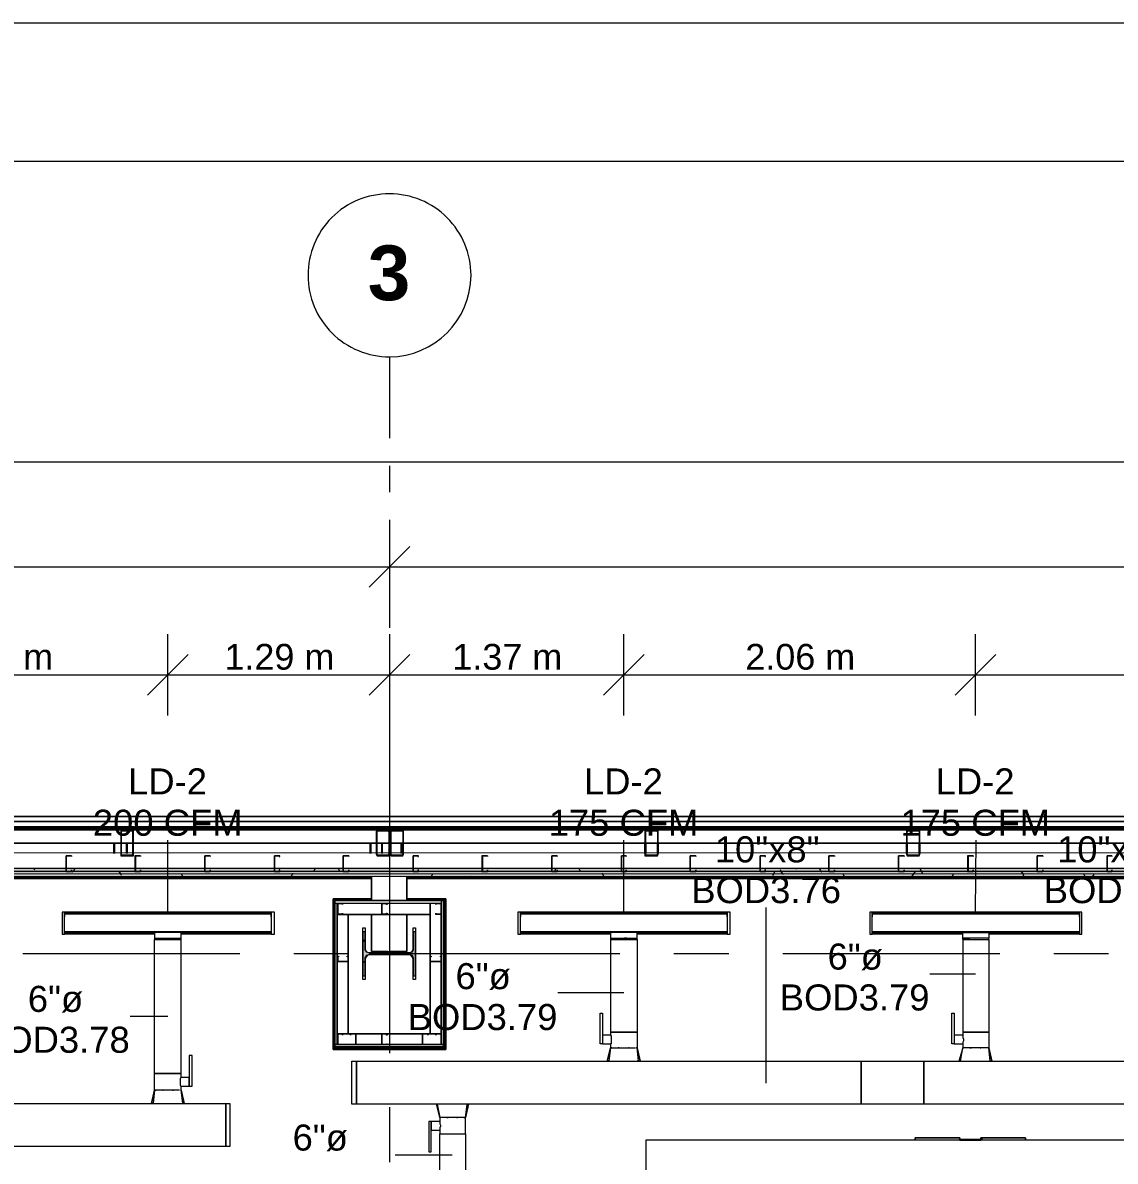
# Model space of a CAD drawing. Header units: metres. Extents: x 29 to 268, y -7 to 151.
# Drawn here: x 53.76 to 60.16, y 46.6 to 53.26 of the extents above; entities that cross this region are included whole.
import ezdxf

# ---------------------------------------------------------------- set-up
doc = ezdxf.new("R2010")
doc.units = ezdxf.units.M
doc.layers.add('HVAC - Ductos', color=5, linetype='Continuous', lineweight=50)
doc.layers.add('PDF2_Geometry', color=7, linetype='Continuous', true_color=0xaaaaaa)
doc.layers.add('PDF2_Solid Fills', color=7, linetype='Continuous', true_color=0xffffff)
doc.layers.add('PDF2_Text', color=7, linetype='Continuous')
doc.layers.add('pie de plano', color=7, linetype='Continuous')
doc.styles.add('PDF Helvetica', font='')
doc.styles.add('PDF Helvetica Bold', font='')
doc.styles.get('PDF Helvetica').set_extended_font_data('Helvetica')
doc.styles.get('PDF Helvetica Bold').set_extended_font_data('Helvetica', bold=True)

msp = doc.modelspace()

# ---------------------------------------------------------------- hatches: boundary and pattern name
at = {"layer": 'PDF2_Solid Fills', "lineweight": 0, "transparency": 33554559}
h = msp.add_hatch(color=256, dxfattribs=at)
h.paths.add_polyline_path([(54.4058, 48.5334), (54.4104, 48.5289), (54.4104, 48.5334)])
h.paths.add_polyline_path([(54.3416, 48.5243), (54.3371, 48.5243), (54.3371, 48.3822), (54.4104, 48.3822), (54.4104, 48.5243), (54.4058, 48.5243), (54.4058, 48.3868), (54.3416, 48.3868)])
h.paths.add_polyline_path([(54.3416, 48.5289), (54.3416, 48.5334), (54.3371, 48.5334)])
h.paths.add_polyline_path([(54.4012, 48.5289), (54.4012, 48.5334), (54.3462, 48.5334)])
h = msp.add_hatch(color=256, dxfattribs=at)
h.paths.add_polyline_path([(55.9046, 48.5243), (55.9, 48.3914), (55.8358, 48.3868), (55.9046, 48.3822), (55.9046, 48.3868), (55.9091, 48.5243)])
h.paths.add_polyline_path([(55.9091, 48.5289), (55.9091, 48.5334), (55.8404, 48.5334)])
h.paths.add_polyline_path([(55.8358, 48.5243), (55.8312, 48.5243), (55.8312, 48.3914)])
h = msp.add_hatch(color=256, dxfattribs=at)
h.paths.add_polyline_path([(55.9229, 48.5334), (55.9916, 48.5289), (55.9916, 48.5334)])
h.paths.add_polyline_path([(55.9871, 48.3868), (55.9916, 48.5236), (55.9916, 48.5243), (55.9871, 48.5243), (55.9825, 48.3914), (55.9183, 48.3868), (55.9871, 48.3822)])
h.paths.add_polyline_path([(55.9183, 48.5243), (55.9137, 48.5243), (55.9137, 48.3914)])
h = msp.add_hatch(color=256, dxfattribs=at)
h.paths.add_polyline_path([(57.4079, 48.5243), (57.4033, 48.5243), (57.4033, 48.3822), (57.4767, 48.3868), (57.4812, 48.5237), (57.4812, 48.5243), (57.4767, 48.5243), (57.4721, 48.3914), (57.4079, 48.3868)])
h.paths.add_polyline_path([(57.4079, 48.5289), (57.4079, 48.5334), (57.4033, 48.5334)])
h.paths.add_polyline_path([(57.4125, 48.5334), (57.4812, 48.5289), (57.4812, 48.5334)])
h = msp.add_hatch(color=256, dxfattribs=at)
h.paths.add_polyline_path([(59.0121, 48.5243), (59.0075, 48.5243), (59.0075, 48.3868), (59.0121, 48.5237)])
h.paths.add_polyline_path([(59.0075, 48.3868), (58.9433, 48.3914), (58.9387, 48.3914), (58.9387, 48.3822)])
h.paths.add_polyline_path([(58.9387, 48.5243), (58.9342, 48.5243), (58.9342, 48.3914)])
h.paths.add_polyline_path([(59.0029, 48.5289), (59.0029, 48.5334), (58.9387, 48.5334)])
h.paths.add_polyline_path([(59.0075, 48.5334), (59.0121, 48.5289), (59.0121, 48.5334)])
h = msp.add_hatch(color=256, dxfattribs=at)
h.paths.add_polyline_path([(46.7012, 48.2952), (46.7057, 48.3089), (46.7012, 48.3089)])
h.paths.add_polyline_path([(93.204, 48.3043), (71.4743, 48.3089), (49.552, 48.3089), (49.552, 48.2906), (93.204, 48.2906)])
h.paths.add_polyline_path([(49.5474, 48.2906), (49.5474, 48.3089), (48.7408, 48.3089), (48.7408, 48.2906)])
h.paths.add_polyline_path([(48.7362, 48.2906), (48.7362, 48.3089), (46.7103, 48.3089), (46.7103, 48.2952), (47.4482, 48.2952)])
for points in [[(46.7012, 48.2768), (92.9887, 48.2768), (93.2036, 48.2722), (93.204, 48.2722), (93.204, 48.2906), (46.7012, 48.2906)], [(46.7012, 48.263), (92.9887, 48.263), (93.2024, 48.2585), (93.204, 48.2585), (93.204, 48.2768), (46.7012, 48.2768)], [(55.7671, 47.8322), (55.7671, 47.9376), (55.7533, 47.9376), (55.7533, 47.681), (55.7671, 47.681), (55.7671, 47.791), (55.7717, 47.7956), (55.7762, 47.8047), (56.0421, 47.8047), (56.0467, 47.8002), (56.0467, 47.681), (56.0604, 47.681), (56.0604, 47.9376), (56.0467, 47.9376), (56.0421, 47.823), (56.0283, 47.8184), (55.7854, 47.8139), (55.7854, 47.8184), (55.7762, 47.8184), (55.7762, 47.8276), (55.7717, 47.8322)]]:
    msp.add_hatch(color=256, dxfattribs=at).paths.add_polyline_path(points)

# ---------------------------------------------------------------- linework, layer by layer
at = {"layer": 'HVAC - Ductos', "color": 252, "lineweight": 0, "true_color": 0x939598}
for points in [[(41.8703, 50.6876), (92.9476, 50.6876)], [(55.9091, 50.3118), (55.9091, 50.0735), (55.9091, 49.8352)], [(56.0283, 50.1926), (55.9091, 50.0735), (55.79, 49.9543)], [(41.8703, 50.0735), (46.7057, 50.0735), (55.9091, 50.0735), (65.108, 50.0735), (74.3068, 50.0735), (83.5057, 50.0735), (92.9476, 50.0735)], [(54.6121, 49.2026), (54.6121, 49.441), (54.6121, 49.6793)], [(55.9091, 49.6793), (55.9091, 49.441), (55.9091, 49.2026)], [(57.2796, 49.2026), (57.2796, 49.441), (57.2796, 49.6793)], [(59.3375, 49.2026), (59.3375, 49.441), (59.3375, 49.6793)], [(54.7312, 49.5602), (54.6121, 49.441), (54.4929, 49.3218)], [(56.0283, 49.5602), (55.9091, 49.441), (55.79, 49.3218)], [(57.3987, 49.5602), (57.2796, 49.441), (57.1604, 49.3218)], [(59.4567, 49.5602), (59.3375, 49.441), (59.2183, 49.3218)], [(52.6183, 49.441), (54.6121, 49.441), (55.9091, 49.441), (57.2796, 49.441), (59.3375, 49.441), (61.6429, 49.441), (63.8338, 49.441), (65.108, 49.441), (66.4188, 49.441), (68.5272, 49.441), (70.8006, 49.441), (73.0143, 49.441), (74.3068, 49.441), (75.6085, 49.441), (77.781, 49.441), (79.9398, 49.441), (82.4286, 49.441), (83.5057, 49.441), (84.459, 49.441), (86.8699, 49.441)]]:
    msp.add_lwpolyline(points, dxfattribs=at)
at = {"layer": 'HVAC - Ductos', "lineweight": 0}
for points in [[(54.6121, 48.0522), (54.6121, 48.4739)], [(57.2796, 48.0522), (57.2796, 48.4739)], [(59.3375, 48.0522), (59.3421, 48.4739)], [(55.2171, 48.0293), (55.2171, 48.0522), (55.2171, 48.0476), (54.0071, 48.0476), (54.0071, 48.0522), (54.0071, 48.0293)], [(55.2171, 48.0522), (54.0071, 48.0522)], [(57.8846, 48.0293), (57.8846, 48.0522), (57.8846, 48.0476), (56.6745, 48.0476), (56.6745, 48.0522), (56.6745, 48.0293)], [(57.8846, 48.0522), (56.6745, 48.0522)], [(58.1137, 47.053), (58.1137, 48.0797)], [(59.9471, 48.0293), (59.9471, 48.0522), (59.9471, 48.0476), (58.7325, 48.0476), (58.7325, 48.0522), (58.7325, 48.0293)], [(59.9471, 48.0522), (58.7325, 48.0522)], [(54.0071, 47.9789), (54.0071, 47.988), (54.0071, 47.9972)], [(54.5341, 47.9239), (54.0071, 47.9239), (54.0071, 47.9284), (54.0071, 47.9468), (54.0071, 47.956)], [(55.2171, 47.956), (55.2171, 47.9468), (55.2171, 47.9284), (55.2171, 47.9239), (54.69, 47.9239)], [(55.2171, 47.9972), (55.2171, 47.988), (55.2171, 47.9789)], [(56.6745, 47.9789), (56.6745, 47.988), (56.6745, 47.9972)], [(57.2017, 47.9239), (56.6745, 47.9239), (56.6745, 47.9284), (56.6745, 47.9468), (56.6745, 47.956)], [(57.8846, 47.956), (57.8846, 47.9468), (57.8846, 47.9284), (57.8846, 47.9239), (57.3575, 47.9239)], [(57.8846, 47.9972), (57.8846, 47.988), (57.8846, 47.9789)], [(58.7325, 47.9789), (58.7325, 47.988), (58.7325, 47.9972)], [(59.2642, 47.9239), (58.7325, 47.9239), (58.7325, 47.9284), (58.7325, 47.9468), (58.7325, 47.956)], [(59.9471, 47.956), (59.9471, 47.9468), (59.9471, 47.9284), (59.9471, 47.9239), (59.4154, 47.9239)], [(59.9471, 47.9972), (59.9471, 47.988), (59.9471, 47.9789)], [(54.0071, 47.9422), (54.0071, 47.9468), (54.0071, 47.9514)], [(54.0071, 47.9284), (54.5341, 47.9284)], [(54.5341, 47.901), (54.5387, 47.901), (54.5571, 47.901), (54.5845, 47.901), (54.6121, 47.901), (54.6441, 47.901), (54.6671, 47.901), (54.6854, 47.901), (54.69, 47.901)], [(54.6808, 47.0118), (54.6671, 47.0118), (54.6487, 47.0118), (54.6304, 47.0118), (54.6121, 47.0118), (54.5937, 47.0118), (54.5754, 47.0118), (54.5571, 47.0118), (54.5479, 47.0118), (54.5433, 47.0118), (54.5387, 47.0118), (54.5341, 47.0118), (54.5341, 47.108), (54.5387, 47.108), (54.5479, 47.108), (54.5571, 47.108), (54.5754, 47.108), (54.5937, 47.108), (54.6121, 47.108), (54.6304, 47.108), (54.6487, 47.108), (54.6671, 47.108), (54.6808, 47.108), (54.6854, 47.108), (54.69, 47.108), (54.69, 47.8918), (54.6854, 47.8918), (54.6808, 47.8918), (54.6671, 47.8918), (54.6487, 47.8918), (54.6441, 47.8918)], [(54.6854, 47.0118), (54.69, 47.0118), (54.69, 47.0347), (54.7358, 47.0347), (54.7541, 47.0347), (54.7541, 47.2134), (54.7358, 47.2134), (54.7358, 47.0347), (54.7358, 47.0393), (54.7358, 47.0484), (54.7358, 47.053), (54.7358, 47.0576), (54.7358, 47.0668), (54.7358, 47.0714), (54.7358, 47.076), (54.7358, 47.0806), (54.7358, 47.0851), (54.69, 47.0851), (54.69, 47.108), (54.6854, 47.108), (54.6808, 47.108), (54.6671, 47.108), (54.6487, 47.108), (54.6304, 47.108), (54.6121, 47.108), (54.5937, 47.108), (54.5754, 47.108), (54.5571, 47.108), (54.5479, 47.108), (54.5387, 47.108), (54.5341, 47.108), (54.5341, 47.8918), (54.5387, 47.8918), (54.5433, 47.8918), (54.5479, 47.8918), (54.5571, 47.8918), (54.5754, 47.8918), (54.58, 47.8918)], [(54.5845, 47.8918), (54.5937, 47.8918), (54.6121, 47.8918), (54.6304, 47.8918), (54.6395, 47.8918)], [(54.69, 47.9284), (55.2171, 47.9284)], [(55.2171, 47.9514), (55.2171, 47.9468), (55.2171, 47.9422)], [(56.6745, 47.9422), (56.6745, 47.9468), (56.6745, 47.9514)], [(56.6745, 47.9284), (57.2017, 47.9284)], [(57.3117, 47.8918), (57.3163, 47.8918), (57.3345, 47.8918), (57.3483, 47.8918), (57.3529, 47.8918), (57.3575, 47.8918), (57.3575, 47.351), (57.3529, 47.351), (57.3483, 47.351), (57.3345, 47.351), (57.3163, 47.351), (57.2979, 47.351), (57.2796, 47.351), (57.2613, 47.351), (57.2429, 47.351), (57.2245, 47.351), (57.2154, 47.351), (57.2063, 47.351), (57.2017, 47.351), (57.2017, 47.3326), (57.1558, 47.3326), (57.1558, 47.328), (57.1558, 47.3234), (57.1558, 47.3188), (57.1558, 47.3143), (57.1558, 47.3051), (57.1558, 47.3006), (57.1558, 47.296), (57.1558, 47.2868), (57.1558, 47.2822), (57.2017, 47.2822), (57.2017, 47.2593), (57.2063, 47.2593), (57.2108, 47.2593), (57.2154, 47.2593), (57.2245, 47.2593), (57.2429, 47.2593), (57.2613, 47.2593), (57.2796, 47.2593), (57.2979, 47.2593), (57.3163, 47.2593), (57.3345, 47.2593), (57.3483, 47.2593)], [(57.2796, 47.933), (57.2613, 47.933), (57.2429, 47.933), (57.2245, 47.933), (57.2154, 47.933), (57.2063, 47.933), (57.2017, 47.933), (57.2017, 47.901), (57.2017, 47.8918), (57.2108, 47.8918), (57.2245, 47.8918), (57.2521, 47.8918), (57.2796, 47.8918)], [(57.2017, 47.901), (57.2063, 47.901), (57.2245, 47.901), (57.2521, 47.901), (57.2796, 47.901), (57.3117, 47.901), (57.3345, 47.901), (57.3529, 47.901), (57.3575, 47.901)], [(57.2475, 47.8918), (57.2429, 47.8918), (57.2245, 47.8918), (57.2154, 47.8918), (57.2108, 47.8918), (57.2063, 47.8918), (57.2017, 47.8918), (57.2017, 47.351), (57.2063, 47.351), (57.2154, 47.351), (57.2245, 47.351), (57.2429, 47.351), (57.2613, 47.351), (57.2796, 47.351), (57.2979, 47.351), (57.3163, 47.351), (57.3345, 47.351), (57.3483, 47.351), (57.3529, 47.351), (57.3575, 47.351), (57.3575, 47.2593), (57.3529, 47.2593)], [(57.2521, 47.8918), (57.2613, 47.8918), (57.2796, 47.8918), (57.2979, 47.8918), (57.3071, 47.8918)], [(57.2841, 47.8918), (57.3071, 47.8918), (57.3345, 47.8918), (57.3483, 47.8918), (57.3575, 47.8918), (57.3575, 47.901), (57.3575, 47.933), (57.3529, 47.933), (57.3483, 47.933), (57.3345, 47.933), (57.3163, 47.933), (57.2979, 47.933), (57.2841, 47.933)], [(57.2979, 47.901), (57.2841, 47.901)], [(57.3575, 47.9284), (57.8846, 47.9284)], [(57.8846, 47.9514), (57.8846, 47.9468), (57.8846, 47.9422)], [(58.7325, 47.9422), (58.7325, 47.9468), (58.7325, 47.9514)], [(58.7325, 47.9284), (59.2642, 47.9284)], [(59.4109, 47.8918), (59.4154, 47.8918), (59.4154, 47.351), (59.4109, 47.351), (59.4063, 47.351), (59.3925, 47.351), (59.3787, 47.351), (59.3605, 47.351), (59.3375, 47.351), (59.3192, 47.351), (59.3009, 47.351), (59.2825, 47.351), (59.2733, 47.351), (59.2642, 47.351), (59.2642, 47.3326), (59.2137, 47.3326), (59.2137, 47.328), (59.2137, 47.3234), (59.2137, 47.3188), (59.2137, 47.3143), (59.2137, 47.3051), (59.2137, 47.3006), (59.2137, 47.296), (59.2137, 47.2868), (59.2137, 47.2822), (59.2642, 47.2822), (59.2642, 47.2593), (59.2687, 47.2593), (59.2642, 47.2593)], [(59.3055, 47.8918), (59.3009, 47.8918), (59.2825, 47.8918), (59.2733, 47.8918), (59.2687, 47.8918), (59.2642, 47.8918), (59.2642, 47.351), (59.2733, 47.351), (59.2825, 47.351), (59.3009, 47.351), (59.3192, 47.351), (59.3375, 47.351), (59.3605, 47.351), (59.3787, 47.351), (59.3925, 47.351), (59.4063, 47.351), (59.4109, 47.351), (59.4154, 47.351), (59.4154, 47.2593), (59.4109, 47.2593), (59.4063, 47.2593), (59.3925, 47.2593), (59.3787, 47.2593), (59.3605, 47.2593), (59.3375, 47.2593), (59.3192, 47.2593), (59.3009, 47.2593), (59.2825, 47.2593), (59.2733, 47.2593), (59.2687, 47.2593), (59.2642, 47.2593), (59.2413, 47.1814), (59.2459, 47.1814)], [(59.2642, 47.901), (59.2642, 47.933), (59.2733, 47.933), (59.2825, 47.933), (59.3009, 47.933), (59.3192, 47.933), (59.3375, 47.933), (59.3605, 47.933), (59.3787, 47.933), (59.3925, 47.933), (59.4063, 47.933), (59.4109, 47.933), (59.4154, 47.933), (59.4154, 47.901), (59.4109, 47.901), (59.3925, 47.901), (59.3696, 47.901), (59.3375, 47.901), (59.31, 47.901), (59.2825, 47.901), (59.2687, 47.901), (59.2596, 47.901), (59.2642, 47.8918), (59.2687, 47.8918), (59.2825, 47.8918), (59.31, 47.8918), (59.3375, 47.8918), (59.3696, 47.8918), (59.3925, 47.8918), (59.4109, 47.8918), (59.4154, 47.8918), (59.4154, 47.901)], [(59.3146, 47.8918), (59.3192, 47.8918), (59.3375, 47.8918), (59.3605, 47.8918), (59.365, 47.8918)], [(59.3696, 47.8918), (59.3787, 47.8918), (59.3925, 47.8918), (59.4063, 47.8918)], [(59.4154, 47.9284), (59.9471, 47.9284)], [(59.9471, 47.9514), (59.9471, 47.9468), (59.9471, 47.9422)], [(59.3375, 47.6902), (59.0717, 47.6902)], [(57.2796, 47.5801), (56.8946, 47.5801)], [(54.6121, 47.4426), (54.3921, 47.4426)], [(57.2017, 47.3326), (57.2063, 47.328), (57.2063, 47.3188), (57.2063, 47.3097), (57.2063, 47.3006), (57.2063, 47.2914), (57.2063, 47.2868), (57.2063, 47.2822), (57.2017, 47.2822)], [(59.2642, 47.3326), (59.2642, 47.328), (59.2642, 47.3188), (59.2687, 47.3097), (59.2687, 47.3006), (59.2642, 47.2914), (59.2642, 47.2868), (59.2642, 47.2822)], [(57.2017, 47.2593), (57.1925, 47.1814), (57.1971, 47.1814), (57.2063, 47.1814)], [(57.2979, 47.1814), (57.3025, 47.1814), (57.3117, 47.1814), (57.3254, 47.1814), (57.33, 47.1814), (57.3345, 47.1814), (57.3529, 47.1814), (57.3667, 47.1814), (57.3575, 47.2593)], [(57.3758, 47.1814), (57.3575, 47.2593), (57.3758, 47.1814)], [(59.2505, 47.1814), (59.2642, 47.2593), (59.2413, 47.1814), (59.2459, 47.1814), (59.2505, 47.1814), (59.255, 47.1814), (59.2642, 47.1814)], [(59.3559, 47.1814), (59.3605, 47.1814), (59.3742, 47.1814), (59.3833, 47.1814), (59.3879, 47.1814), (59.3925, 47.1814), (59.4109, 47.1814), (59.4246, 47.1814), (59.4154, 47.2593)], [(59.4337, 47.1814), (59.4154, 47.2593), (59.4337, 47.1814)], [(57.2108, 47.1814), (57.2245, 47.1814), (57.2291, 47.1814)], [(57.2337, 47.1814), (57.2383, 47.1814), (57.2475, 47.1814), (57.2613, 47.1814), (57.2658, 47.1814), (57.2704, 47.1814), (57.2933, 47.1814)], [(57.3621, 47.1814), (57.3575, 47.1814)], [(59.2687, 47.1814), (59.2825, 47.1814), (59.2871, 47.1814)], [(59.2917, 47.1814), (59.2963, 47.1814), (59.3055, 47.1814), (59.3192, 47.1814), (59.3237, 47.1814), (59.3283, 47.1814), (59.3513, 47.1814)], [(54.69, 47.0347), (54.6854, 47.0393), (54.6854, 47.0484), (54.6854, 47.053), (54.6854, 47.0622), (54.6854, 47.0714), (54.6854, 47.0806), (54.69, 47.0851)], [(54.5158, 46.9338), (54.5341, 47.0118), (54.5158, 46.9338)], [(54.5341, 47.0118), (54.525, 46.9338), (54.5296, 46.9338), (54.5387, 46.9338)], [(54.6304, 46.9338), (54.6349, 46.9338), (54.6441, 46.9338), (54.6579, 46.9338), (54.6625, 46.9338), (54.6671, 46.9338), (54.6854, 46.9338), (54.6992, 46.9338), (54.69, 47.0118)], [(54.5433, 46.9338), (54.5571, 46.9338), (54.5616, 46.9338)], [(54.5662, 46.9338), (54.5708, 46.9338), (54.58, 46.9338), (54.5937, 46.9338), (54.5983, 46.9338), (54.6029, 46.9338), (54.6258, 46.9338)], [(56.3446, 46.8514), (56.3492, 46.8514), (56.3537, 46.8514), (56.3492, 46.8514), (56.3446, 46.8514), (56.3308, 46.8514), (56.3171, 46.8514), (56.2987, 46.8514), (56.2758, 46.8514), (56.2575, 46.8514), (56.2391, 46.8514), (56.2254, 46.8514), (56.2117, 46.8514), (56.2071, 46.8514), (56.2025, 46.8514), (56.2025, 46.8284), (56.1521, 46.8284), (56.1383, 46.8284), (56.1383, 46.6497), (56.1521, 46.6497), (56.1521, 46.8284), (56.1521, 46.8238), (56.1521, 46.8193), (56.1521, 46.8147), (56.1521, 46.8101), (56.1521, 46.801), (56.1521, 46.7964), (56.1521, 46.7918), (56.1521, 46.7872), (56.1521, 46.7826), (56.1521, 46.778), (56.2025, 46.778), (56.2025, 46.7551), (56.2117, 46.7551), (56.2254, 46.7551), (56.2391, 46.7551), (56.2575, 46.7551), (56.2758, 46.7551), (56.2987, 46.7551), (56.3171, 46.7551), (56.3308, 46.7551), (56.3446, 46.7551), (56.3492, 46.7551), (56.3537, 46.7551), (56.3537, 46.8514), (56.3629, 46.9293)], [(56.2025, 46.9293), (56.1933, 46.9293), (56.1887, 46.9293), (56.1841, 46.9293), (56.2025, 46.8514), (56.1841, 46.9293)], [(56.1841, 46.9293), (56.1841, 46.9293)], [(56.1887, 46.9293), (56.2025, 46.8514), (56.2071, 46.8514)], [(56.2254, 46.9293), (56.2071, 46.9293)], [(56.3675, 46.9293), (56.3721, 46.9293), (56.3675, 46.9293), (56.3629, 46.9293), (56.3492, 46.9293), (56.3308, 46.9293), (56.3263, 46.9293), (56.3217, 46.9293), (56.3125, 46.9293), (56.2987, 46.9293), (56.2941, 46.9293), (56.2895, 46.9293), (56.2667, 46.9293), (56.2621, 46.9293), (56.2575, 46.9293), (56.2437, 46.9293), (56.2345, 46.9293), (56.23, 46.9293)], [(56.3721, 46.9293), (56.3537, 46.8514), (56.3721, 46.9293)], [(56.2025, 46.8284), (56.2025, 46.8238), (56.2025, 46.8147), (56.2071, 46.8056), (56.2071, 46.801), (56.2025, 46.7918), (56.2025, 46.7826), (56.2025, 46.778)], [(56.2254, 46.8514), (56.2254, 46.8514)], [(56.2804, 46.8514), (56.2758, 46.8514)], [(56.3308, 46.8514), (56.3308, 46.8514)], [(56.2025, 45.4397), (56.2025, 46.7551), (56.2117, 46.7551), (56.2254, 46.7551), (56.2391, 46.7551), (56.2575, 46.7551), (56.2758, 46.7551), (56.2987, 46.7551), (56.3171, 46.7551), (56.3308, 46.7551), (56.3446, 46.7551), (56.3492, 46.7551), (56.3537, 46.7551), (56.3537, 45.4397)], [(56.2758, 46.6314), (55.9412, 46.6314)]]:
    msp.add_lwpolyline(points, dxfattribs=at)
for points in [[(53.9933, 48.0522), (53.9933, 47.9239), (54.0071, 47.9239), (54.0071, 48.0522)], [(55.2171, 47.9376), (54.0071, 47.9376), (54.0071, 48.043), (55.2171, 48.043), (55.2171, 47.9376), (55.2171, 47.933), (54.0071, 47.933), (54.0071, 47.9376)], [(54.0071, 48.0339), (54.0071, 48.0293), (54.0071, 48.0247), (54.0071, 48.0293)], [(55.2354, 48.0522), (55.2171, 48.0522), (55.2171, 47.9239), (55.2354, 47.9239)], [(55.2171, 48.0247), (55.2171, 48.0293), (55.2171, 48.0339), (55.2171, 48.0293)], [(56.6608, 48.0522), (56.6608, 47.9239), (56.6745, 47.9239), (56.6745, 48.0522)], [(57.8846, 47.9376), (56.6745, 47.9376), (56.6745, 48.043), (57.8846, 48.043), (57.8846, 47.9376), (57.8846, 47.933), (56.6745, 47.933), (56.6745, 47.9376)], [(56.6745, 48.0339), (56.6745, 48.0293), (56.6745, 48.0247), (56.6745, 48.0293)], [(57.9029, 48.0522), (57.8846, 48.0522), (57.8846, 47.9239), (57.9029, 47.9239)], [(57.8846, 48.0247), (57.8846, 48.0293), (57.8846, 48.0339), (57.8846, 48.0293)], [(58.7187, 48.0522), (58.7187, 47.9239), (58.7325, 47.9239), (58.7325, 48.0522)], [(59.9471, 47.9376), (58.7325, 47.9376), (58.7325, 48.043), (59.9471, 48.043), (59.9471, 47.9376), (59.9471, 47.933), (58.7325, 47.933), (58.7325, 47.9376)], [(58.7325, 48.0339), (58.7325, 48.0293), (58.7325, 48.0247), (58.7325, 48.0293)], [(59.9609, 48.0522), (59.9471, 48.0522), (59.9471, 47.9239), (59.9609, 47.9239)], [(59.9471, 48.0247), (59.9471, 48.0293), (59.9471, 48.0339), (59.9471, 48.0293)], [(54.5341, 47.901), (54.5341, 47.8918), (54.5433, 47.8918), (54.5571, 47.8918), (54.5845, 47.8918), (54.6121, 47.8918), (54.6395, 47.8918), (54.6671, 47.8918), (54.6808, 47.8918), (54.69, 47.8918), (54.69, 47.901), (54.69, 47.933), (54.6854, 47.933), (54.6808, 47.933), (54.6671, 47.933), (54.6487, 47.933), (54.6304, 47.933), (54.6121, 47.933), (54.5937, 47.933), (54.5754, 47.933), (54.5571, 47.933), (54.5479, 47.933), (54.5387, 47.933), (54.5341, 47.933)], [(57.1421, 47.461), (57.1558, 47.461), (57.1558, 47.2822), (57.1421, 47.2822)], [(59.2, 47.461), (59.2137, 47.461), (59.2137, 47.2822), (59.2, 47.2822)], [(57.1833, 47.1814), (57.2017, 47.2593), (57.1833, 47.1814), (57.1879, 47.1814)], [(57.2108, 47.2593), (57.2063, 47.2593)], [(57.2521, 47.2593), (57.2475, 47.2593)], [(57.3117, 47.2593), (57.3071, 47.2593)], [(59.3146, 47.2593), (59.31, 47.2593), (59.3055, 47.2593), (59.31, 47.2593)], [(59.3696, 47.2593), (59.365, 47.2593)], [(55.7167, 47.1814), (55.7167, 46.9293), (55.6891, 46.9293), (55.6891, 47.1814)], [(58.6683, 46.9293), (55.7167, 46.9293), (55.7167, 47.1814), (58.6683, 47.1814)], [(57.3713, 47.1814), (57.3758, 47.1814)], [(58.6683, 47.1814), (59.035, 47.1814), (59.035, 46.9293), (58.6683, 46.9293)], [(60.8729, 46.9293), (59.035, 46.9293), (59.035, 47.1814), (60.8729, 47.1814)], [(59.4292, 47.1814), (59.4337, 47.1814)], [(54.5433, 47.0118), (54.5387, 47.0118)], [(54.5845, 47.0118), (54.58, 47.0118)], [(54.6441, 47.0118), (54.6395, 47.0118)], [(54.7037, 46.9338), (54.7083, 46.9338), (54.69, 47.0118), (54.7083, 46.9338)], [(51.4724, 46.9338), (54.9512, 46.9338), (54.9512, 46.6818), (51.4724, 46.6818)], [(54.5158, 46.9338), (54.5204, 46.9338)], [(54.9512, 46.6818), (54.9512, 46.9338), (54.9742, 46.9338), (54.9742, 46.6818)], [(56.2437, 46.8514), (56.2483, 46.8514), (56.2529, 46.8514), (56.2483, 46.8514)], [(56.3033, 46.8514), (56.3079, 46.8514)]]:
    msp.add_lwpolyline(points, close=True, dxfattribs=at)
at = {"layer": 'PDF2_Geometry', "lineweight": 0}
msp.add_lwpolyline([(55.9091, 52.2551, 0.418326), (55.4325, 51.7785, 0.414666), (55.9091, 51.3018, 0.411072), (56.3858, 51.7785, 0.414741)], format="xyb", close=True, dxfattribs=at)
for points in [[(55.9091, 51.3018), (55.9091, 50.8252)], [(55.9091, 50.6648), (55.9091, 50.5089)], [(55.9091, 50.3485), (55.9091, 49.716)], [(55.9091, 49.5556), (55.9091, 49.3952)], [(55.9091, 49.2393), (55.9091, 48.7626)], [(55.9091, 48.7626), (55.9091, 47.2272)], [(54.4104, 48.6114), (54.3371, 48.6114)], [(55.9458, 48.6114), (55.8679, 48.6114)], [(57.4767, 48.6114), (57.4033, 48.6114)], [(59.0121, 48.6114), (58.9342, 48.6114)], [(52.8108, 48.5334), (51.3716, 48.5334), (52.8383, 48.5334), (54.3737, 48.5334), (55.8404, 48.5334), (54.4012, 48.5334)], [(52.8704, 48.5334), (54.3462, 48.5334)], [(54.3966, 48.5289), (54.4012, 48.5334)], [(55.9, 48.5289), (55.9046, 48.5334)], [(57.4125, 48.5334), (55.9825, 48.5334), (57.44, 48.5334), (58.9755, 48.5334), (60.4421, 48.5334), (59.0029, 48.5334)], [(55.9871, 48.4876), (55.9917, 48.4922)], [(57.4033, 48.5197), (57.4079, 48.5243)], [(57.4125, 48.5289), (57.4171, 48.5334)], [(57.4721, 48.5334), (58.9433, 48.5334)], [(59.0075, 48.4968), (59.0121, 48.5014)], [(54.2958, 48.396), (54.2958, 48.4556)], [(54.3004, 48.4556), (54.3004, 48.396)], [(54.3371, 48.4693), (54.3416, 48.4739)], [(54.3691, 48.396), (54.3691, 48.4556)], [(54.3737, 48.4556), (54.3737, 48.396)], [(54.4058, 48.4189), (54.4104, 48.4234)], [(55.7946, 48.4556), (55.7946, 48.396)], [(55.7992, 48.4556), (55.7992, 48.396)], [(55.8312, 48.4556), (55.8358, 48.4602)], [(55.8633, 48.396), (55.8633, 48.4556)], [(55.8679, 48.396), (55.8679, 48.4556)], [(55.9091, 48.4556), (55.9091, 48.396)], [(55.9137, 48.4556), (55.9137, 48.396)], [(55.9137, 48.4189), (55.9183, 48.4234)], [(55.9779, 48.396), (55.9779, 48.4556)], [(55.9825, 48.396), (55.9825, 48.4556)], [(57.4033, 48.396), (57.4033, 48.4556)], [(57.4079, 48.4556), (57.4079, 48.396)], [(57.4767, 48.4693), (57.4813, 48.4739)], [(57.4767, 48.396), (57.4767, 48.4556)], [(57.4813, 48.4556), (57.4813, 48.396)], [(58.9342, 48.396), (58.9342, 48.4556)], [(58.9342, 48.4234), (58.9387, 48.428)], [(58.9387, 48.4556), (58.9387, 48.396)], [(59.0075, 48.396), (59.0075, 48.4556)], [(59.0121, 48.4556), (59.0121, 48.396)], [(93.204, 48.396), (46.7012, 48.4006), (41.5357, 48.4006), (41.5357, 48.263), (41.6273, 48.263), (41.6273, 10.5556)], [(54.3691, 48.3822), (54.3737, 48.3868)], [(55.8771, 48.3822), (55.8817, 48.3868)], [(55.9046, 48.4051), (55.9091, 48.4097)], [(57.4033, 48.4006), (57.4079, 48.4006)], [(61.3267, 48.2906), (50.3632, 48.2906), (49.9554, 48.2906), (49.552, 48.2906)], [(54.4196, 48.3089), (54.0162, 48.3089), (53.6083, 48.3089), (53.205, 48.3089), (52.797, 48.3089), (52.3937, 48.3089), (51.9858, 48.3089), (51.5824, 48.3089)], [(56.45, 48.3089), (56.0467, 48.3089), (55.6387, 48.3089), (55.2354, 48.3089), (54.8275, 48.3089), (54.4242, 48.3089)], [(59.2917, 48.3089), (58.8883, 48.3089), (58.4804, 48.3089), (58.0771, 48.3089), (57.6691, 48.3089), (57.2658, 48.3089), (56.8579, 48.3089), (56.4546, 48.3089)], [(61.3221, 48.3089), (60.9188, 48.3089), (60.5109, 48.3089), (60.1075, 48.3089), (59.6996, 48.3089), (59.2963, 48.3089)], [(93.204, 48.2722), (46.7012, 48.2768), (41.6915, 48.2768)], [(41.7053, 36.0667), (42.7594, 36.0667), (42.7594, 36.0529), (42.4661, 36.0529), (42.7594, 36.0529), (42.7594, 36.0667), (41.7053, 36.0667), (41.7053, 48.263), (46.7012, 48.263), (93.204, 48.2584)], [(46.8112, 48.2584), (55.8037, 48.2584)], [(55.8037, 48.2584), (46.8112, 48.2584)], [(56.0099, 48.2584), (65.0072, 48.2584)], [(65.0072, 48.2584), (56.0099, 48.2584)], [(56.0099, 48.2584), (65.0072, 48.2584)], [(65.0072, 48.2584), (56.0099, 48.2584)], [(55.5883, 48.121), (55.5883, 47.2639), (55.5883, 48.121)], [(55.5883, 48.121), (55.5883, 48.121)], [(56.2254, 48.121), (55.5883, 48.121), (56.2254, 48.121)], [(55.6067, 48.1026), (55.6067, 48.1026)], [(55.6341, 48.098), (55.6341, 48.098)], [(55.8633, 48.1026), (55.8633, 48.1026)], [(55.8633, 48.1026), (55.8633, 48.1026)], [(56.1796, 48.098), (56.1796, 48.098)], [(56.2117, 48.1026), (56.2117, 48.1026)], [(56.2117, 48.1026), (56.2117, 48.1026)], [(56.2254, 48.121), (56.2254, 48.121)], [(56.2254, 47.2639), (56.2254, 48.121), (56.2254, 47.2639)], [(56.23, 47.2593), (56.23, 48.121), (56.23, 47.2593)], [(56.23, 47.2593), (56.23, 48.121), (56.23, 47.2593)], [(55.6067, 48.043), (55.6067, 48.043)], [(55.6341, 48.0476), (55.6341, 48.0476)], [(55.8037, 48.0384), (55.8037, 47.823), (55.8037, 48.0384)], [(55.8633, 48.043), (55.8633, 48.043)], [(56.1796, 48.0476), (56.1796, 48.0476)], [(56.2117, 48.043), (56.2117, 48.043)], [(55.7533, 47.878), (55.7671, 47.8918)], [(55.8862, 47.823), (55.8908, 47.823), (55.8954, 47.823), (55.9, 47.823), (55.8954, 47.823), (55.8908, 47.823), (55.8862, 47.823), (55.8037, 47.823), (56.0099, 47.823), (55.9275, 47.823), (55.9229, 47.823), (55.9183, 47.823), (55.9137, 47.823), (55.9183, 47.823), (55.9229, 47.823), (55.9275, 47.823)], [(55.0337, 47.8093), (53.7641, 47.8093)], [(55.6708, 47.8093), (55.35, 47.8093)], [(55.6067, 47.7634), (55.6067, 47.7634)], [(55.6662, 47.7634), (55.6662, 47.7634)], [(55.6662, 47.7634), (55.6662, 47.7634)], [(55.7533, 47.7543), (55.7671, 47.768)], [(55.8037, 47.8047), (55.8129, 47.8139)], [(57.2567, 47.8093), (55.9871, 47.8093)], [(56.1475, 47.7634), (56.1475, 47.7634)], [(56.1475, 47.7634), (56.1475, 47.7634)], [(57.8937, 47.8093), (57.5729, 47.8093)], [(59.4796, 47.8093), (58.21, 47.8093)], [(60.1167, 47.8093), (59.7959, 47.8093)], [(55.6341, 47.3326), (55.6341, 47.3326)], [(55.68, 47.3326), (55.68, 47.3326)], [(56.1337, 47.3326), (56.1337, 47.3326)], [(56.1796, 47.3326), (56.1796, 47.3326)], [(55.5883, 47.2639), (55.5883, 47.2639)], [(55.6067, 47.2776), (55.6067, 47.2776)], [(55.6341, 47.2822), (55.6341, 47.2822)], [(55.68, 47.2822), (55.68, 47.2822)], [(55.7121, 47.2776), (55.7121, 47.2776)], [(55.7121, 47.2776), (55.7121, 47.2776)], [(55.8633, 47.2776), (55.8633, 47.2776)], [(55.8633, 47.2776), (55.8633, 47.2776)], [(56.1017, 47.2776), (56.1017, 47.2776)], [(56.1017, 47.2776), (56.1017, 47.2776)], [(56.1337, 47.2822), (56.1337, 47.2822)], [(56.1796, 47.2822), (56.1796, 47.2822)], [(56.2117, 47.2776), (56.2117, 47.2776)], [(56.2117, 47.2776), (56.2117, 47.2776)], [(55.9091, 46.911), (55.9091, 46.5901)], [(61.2075, 46.5947), (61.2075, 46.7184), (57.5317, 46.7184), (57.4079, 46.7184), (57.4079, 45.7605)], [(59.3787, 46.7184), (59.3787, 46.723), (59.2459, 46.723), (59.2459, 46.7184), (59.3696, 46.7184), (59.3513, 46.7184), (59.2596, 46.7184), (59.2459, 46.7184), (59.2459, 46.7322), (58.9846, 46.7322), (58.9846, 46.7184), (58.9846, 46.7322), (59.2459, 46.7322), (59.2459, 46.7184)]]:
    msp.add_lwpolyline(points, dxfattribs=at)
for points in [[(52.8383, 48.6114), (54.3737, 48.6114), (52.8383, 48.6114), (51.3074, 48.6114), (49.772, 48.6114), (48.2412, 48.6114), (49.772, 48.6114), (51.3074, 48.6114)], [(54.3737, 48.5839), (52.8383, 48.5839)], [(57.44, 48.6114), (58.9755, 48.6114), (57.44, 48.6114), (55.9046, 48.6114), (54.3737, 48.6114), (55.9046, 48.6114)], [(55.9046, 48.5839), (54.3737, 48.5839)], [(57.44, 48.5839), (55.9046, 48.5839)], [(58.9755, 48.5839), (57.44, 48.5839)], [(60.5063, 48.6114), (62.0417, 48.6114), (63.5726, 48.6114), (65.108, 48.6114), (66.6388, 48.6114), (68.1743, 48.6114), (66.6388, 48.6114), (65.108, 48.6114), (63.5726, 48.6114), (62.0417, 48.6114), (60.5063, 48.6114), (58.9755, 48.6114)], [(60.5063, 48.5839), (58.9755, 48.5839)], [(54.3737, 48.5518), (52.8383, 48.5518)], [(54.3737, 48.5426), (52.8383, 48.5426)], [(54.3462, 48.5334), (54.3371, 48.5334), (54.3371, 48.5243), (54.3371, 48.3914), (54.3371, 48.3822), (54.3462, 48.3822), (54.4012, 48.3822), (54.4104, 48.3822), (54.4104, 48.3914), (54.4104, 48.5243), (54.4104, 48.5334), (54.4012, 48.5334)], [(54.3462, 48.5289), (54.4012, 48.5289), (54.4058, 48.5289), (54.4058, 48.5243), (54.4058, 48.3914), (54.4058, 48.3868), (54.4012, 48.3868), (54.3462, 48.3868), (54.3416, 48.3868), (54.3416, 48.3914), (54.3416, 48.5243), (54.3416, 48.5289)], [(55.9046, 48.5518), (54.3737, 48.5518)], [(55.9046, 48.5426), (54.3737, 48.5426)], [(55.8404, 48.3822), (55.9, 48.3822), (55.9046, 48.3822), (55.9091, 48.3914), (55.9091, 48.5243), (55.9046, 48.5334), (55.9, 48.5334), (55.8404, 48.5334), (55.8358, 48.5334), (55.8312, 48.5243), (55.8312, 48.3914), (55.8358, 48.3822)], [(55.8404, 48.3868), (55.8358, 48.3868), (55.8358, 48.3914), (55.8358, 48.5243), (55.8358, 48.5289), (55.8404, 48.5289), (55.9, 48.5289), (55.9046, 48.5243), (55.9046, 48.3914), (55.9, 48.3868)], [(55.9046, 48.5334), (55.9, 48.5334)], [(57.44, 48.5518), (55.9046, 48.5518)], [(57.44, 48.5426), (55.9046, 48.5426)], [(55.9229, 48.5334), (55.9046, 48.5334)], [(55.9229, 48.3822), (55.9825, 48.3822), (55.9871, 48.3822), (55.9917, 48.3914), (55.9917, 48.5243), (55.9871, 48.5334), (55.9825, 48.5334), (55.9229, 48.5334), (55.9183, 48.5334), (55.9137, 48.5243), (55.9137, 48.3914), (55.9183, 48.3822)], [(55.9871, 48.3914), (55.9825, 48.3868), (55.9229, 48.3868), (55.9183, 48.3868), (55.9183, 48.3914), (55.9183, 48.5243), (55.9183, 48.5289), (55.9229, 48.5289), (55.9825, 48.5289), (55.9871, 48.5243)], [(57.4721, 48.3822), (57.4767, 48.3822), (57.4813, 48.3914), (57.4813, 48.5243), (57.4767, 48.5334), (57.4721, 48.5334), (57.4125, 48.5334), (57.4033, 48.5334), (57.4033, 48.5243), (57.4033, 48.3914), (57.4033, 48.3822), (57.4125, 48.3822)], [(57.4721, 48.3868), (57.4125, 48.3868), (57.4079, 48.3868), (57.4079, 48.3914), (57.4079, 48.5243), (57.4079, 48.5289), (57.4125, 48.5289), (57.4721, 48.5289), (57.4767, 48.5243), (57.4767, 48.3914)], [(58.9755, 48.5518), (57.44, 48.5518)], [(58.9755, 48.5426), (57.44, 48.5426)], [(59.0029, 48.3822), (59.0075, 48.3822), (59.0121, 48.3914), (59.0121, 48.5243), (59.0075, 48.5334), (59.0029, 48.5334), (58.9433, 48.5334), (58.9387, 48.5334), (58.9342, 48.5243), (58.9342, 48.3914), (58.9387, 48.3822), (58.9433, 48.3822)], [(59.0029, 48.3868), (58.9433, 48.3868), (58.9387, 48.3914), (58.9387, 48.5243), (58.9433, 48.5289), (59.0029, 48.5289), (59.0075, 48.5289), (59.0075, 48.5243), (59.0075, 48.3914), (59.0075, 48.3868)], [(60.5063, 48.5518), (58.9755, 48.5518)], [(60.5063, 48.5426), (58.9755, 48.5426)], [(52.8796, 48.4556), (54.3371, 48.4556)], [(54.3737, 48.4556), (54.4058, 48.4556), (54.3737, 48.4556), (54.3416, 48.4556)], [(54.4104, 48.4556), (55.8312, 48.4556)], [(55.8358, 48.4556), (55.9046, 48.4556)], [(55.9091, 48.4556), (55.9137, 48.4556)], [(55.9183, 48.4556), (55.9871, 48.4556)], [(55.9917, 48.4556), (57.4033, 48.4556)], [(57.44, 48.4556), (57.4767, 48.4556), (57.44, 48.4556), (57.4079, 48.4556)], [(57.4813, 48.4556), (58.9342, 48.4556)], [(58.9755, 48.4556), (59.0075, 48.4556), (58.9755, 48.4556), (58.9387, 48.4556)], [(59.0121, 48.4556), (60.4329, 48.4556)], [(54.0483, 48.3822), (54.0162, 48.3822), (54.0162, 48.2906), (54.0483, 48.2906), (54.0483, 48.2997), (54.0483, 48.2906), (54.0162, 48.2906), (54.0162, 48.3822), (54.0483, 48.3822), (54.0483, 48.3776)], [(54.4516, 48.3822), (54.4242, 48.3822), (54.4196, 48.3822), (54.4196, 48.2906), (54.4242, 48.2906), (54.4516, 48.2906), (54.4516, 48.2997), (54.4516, 48.2906), (54.4242, 48.2906), (54.4242, 48.3822), (54.4516, 48.3822), (54.4516, 48.3776)], [(54.8595, 48.3822), (54.8275, 48.3822), (54.8275, 48.2906), (54.8595, 48.2906), (54.8595, 48.2997), (54.8595, 48.2906), (54.8275, 48.2906), (54.8275, 48.3822), (54.8595, 48.3822), (54.8595, 48.3776)], [(55.2675, 48.3822), (55.2354, 48.3822), (55.2354, 48.2906), (55.2675, 48.2906), (55.2675, 48.2997), (55.2629, 48.2997), (55.2629, 48.2906), (55.2354, 48.2906), (55.2354, 48.3822), (55.2629, 48.3822), (55.2629, 48.3776), (55.2675, 48.3776)], [(55.6708, 48.3822), (55.6433, 48.3822), (55.6387, 48.3822), (55.6387, 48.2906), (55.6433, 48.2906), (55.6708, 48.2906), (55.6708, 48.2997), (55.6708, 48.2906), (55.6433, 48.2906), (55.6387, 48.2906), (55.6387, 48.3822), (55.6433, 48.3822), (55.6708, 48.3822), (55.6708, 48.3776)], [(56.0787, 48.3822), (56.0467, 48.3822), (56.0467, 48.2906), (56.0787, 48.2906), (56.0787, 48.2997), (56.0742, 48.2997), (56.0742, 48.2906), (56.0467, 48.2906), (56.0467, 48.3822), (56.0742, 48.3822), (56.0742, 48.3776), (56.0787, 48.3776)], [(56.4821, 48.3822), (56.4546, 48.3822), (56.45, 48.3822), (56.45, 48.2906), (56.4546, 48.2906), (56.4821, 48.2906), (56.4821, 48.2997), (56.4821, 48.2906), (56.4546, 48.2906), (56.4546, 48.3822), (56.4821, 48.3822), (56.4821, 48.3776)], [(56.89, 48.3822), (56.8579, 48.3822), (56.8579, 48.2906), (56.89, 48.2906), (56.89, 48.2997), (56.89, 48.2906), (56.8579, 48.2906), (56.8579, 48.3822), (56.89, 48.3822), (56.89, 48.3776)], [(57.2933, 48.3822), (57.2658, 48.3822), (57.2658, 48.2906), (57.2933, 48.2906), (57.2933, 48.2997), (57.2933, 48.2906), (57.2658, 48.2906), (57.2658, 48.3822), (57.2933, 48.3822), (57.2933, 48.3776)], [(57.7013, 48.3822), (57.6737, 48.3822), (57.6691, 48.3822), (57.6691, 48.2906), (57.6737, 48.2906), (57.7013, 48.2906), (57.7013, 48.2997), (57.7013, 48.2906), (57.6737, 48.2906), (57.6691, 48.2906), (57.6691, 48.3822), (57.6737, 48.3822), (57.7013, 48.3822), (57.7013, 48.3776)], [(58.1091, 48.3822), (58.0771, 48.3822), (58.0771, 48.2906), (58.1091, 48.2906), (58.1091, 48.2997), (58.1046, 48.2997), (58.1046, 48.2906), (58.0771, 48.2906), (58.0771, 48.3822), (58.1046, 48.3822), (58.1046, 48.3776), (58.1091, 48.3776)], [(58.5125, 48.3822), (58.485, 48.3822), (58.4804, 48.3822), (58.4804, 48.2906), (58.485, 48.2906), (58.5125, 48.2906), (58.5125, 48.2997), (58.5125, 48.2906), (58.485, 48.2906), (58.4804, 48.2906), (58.4804, 48.3822), (58.485, 48.3822), (58.5125, 48.3822), (58.5125, 48.3776)], [(58.9205, 48.3822), (58.8883, 48.3822), (58.8883, 48.2906), (58.9205, 48.2906), (58.9205, 48.2997), (58.9205, 48.2906), (58.8883, 48.2906), (58.8883, 48.3822), (58.9205, 48.3822), (58.9205, 48.3776)], [(59.3237, 48.3822), (59.2963, 48.3822), (59.2917, 48.3822), (59.2917, 48.2906), (59.2963, 48.2906), (59.3237, 48.2906), (59.3237, 48.2997), (59.3237, 48.2906), (59.2963, 48.2906), (59.2963, 48.3822), (59.3237, 48.3822), (59.3237, 48.3776)], [(59.7317, 48.3822), (59.6996, 48.3822), (59.6996, 48.2906), (59.7317, 48.2906), (59.7317, 48.2997), (59.7317, 48.2906), (59.6996, 48.2906), (59.6996, 48.3822), (59.7317, 48.3822), (59.7317, 48.3776)], [(60.135, 48.3822), (60.1075, 48.3822), (60.1075, 48.2906), (60.135, 48.2906), (60.135, 48.2997), (60.135, 48.2906), (60.1075, 48.2906), (60.1075, 48.3822), (60.135, 48.3822), (60.135, 48.3776)], [(46.8112, 48.2584), (55.8037, 48.2584)], [(46.8112, 48.2493), (55.8037, 48.2493)], [(46.8112, 48.2493), (55.8037, 48.2493)], [(55.8037, 48.2584), (55.8037, 48.121)], [(56.0099, 48.2584), (56.0099, 48.121)], [(56.0099, 48.2493), (65.0072, 48.2493)], [(56.0099, 48.2493), (65.0072, 48.2493)], [(56.2391, 47.2501), (55.5791, 47.2501), (55.5791, 47.2547), (55.5837, 47.2593), (55.5883, 47.2593), (56.23, 47.2593), (55.5837, 47.2593), (55.5837, 48.121), (55.5837, 47.2593), (56.23, 47.2593), (55.5883, 47.2593), (55.5837, 47.2593), (55.5791, 47.2547), (55.5791, 47.2501), (56.2391, 47.2501), (56.2345, 47.2501), (56.2345, 47.2547), (56.23, 47.2593), (56.2345, 47.2547), (56.2345, 47.2501), (56.2391, 47.2501), (56.2391, 48.1301), (56.0099, 48.1301), (56.2391, 48.1301), (56.0099, 48.1301), (56.2391, 48.1301), (56.2391, 47.2501), (56.2345, 47.2501), (56.2345, 47.2547), (56.23, 47.2593), (56.23, 48.121), (56.2345, 48.1256), (56.2345, 48.1301), (56.2391, 48.1301)], [(55.5791, 47.2501), (56.2391, 47.2501), (56.2391, 48.1301), (56.2345, 48.1301), (56.2345, 48.1256), (56.23, 48.121), (56.0099, 48.121), (56.23, 48.121), (56.0099, 48.121), (56.2254, 48.121), (56.2254, 47.2593), (55.5883, 47.2593), (55.5837, 47.2593), (55.5791, 47.2547), (55.5791, 47.2501), (55.5791, 48.1301), (55.5791, 48.1256), (55.5837, 48.121), (55.5883, 48.121), (55.8037, 48.121), (55.5837, 48.121), (55.8037, 48.121), (55.5883, 48.121), (55.8037, 48.121), (55.5883, 48.121), (55.8037, 48.121), (55.5883, 48.121), (55.5837, 48.121), (55.5791, 48.1256), (55.5791, 48.1301), (55.5791, 47.2501), (55.5791, 47.2547), (55.5837, 47.2593), (55.5883, 47.2593), (55.5883, 48.121), (55.5883, 47.2593), (55.5883, 48.121), (55.5883, 47.2593), (55.5883, 48.121), (55.5837, 48.121), (55.5791, 48.1256), (55.5791, 48.1301), (55.8037, 48.1301), (55.5791, 48.1301), (55.8037, 48.1301), (55.5791, 48.1301), (55.5791, 47.2501), (55.5791, 48.1301), (55.5791, 48.1256), (55.5837, 48.121), (55.5883, 48.121), (55.5883, 47.2593), (56.23, 47.2593), (56.2345, 47.2547), (56.2345, 47.2501), (56.2391, 47.2501)], [(56.1475, 48.121), (56.2254, 48.121), (56.2254, 47.3418), (56.2254, 47.2593), (56.2254, 48.121), (56.0099, 48.121), (56.23, 48.121), (56.2345, 48.1256), (56.2345, 48.1301), (56.2391, 48.1301), (56.2345, 48.1301), (56.2345, 48.1256), (56.23, 48.121), (56.0099, 48.121), (56.23, 48.121), (56.23, 47.2593), (55.5883, 47.2593), (56.2254, 47.2593), (55.5883, 47.2593), (55.5883, 47.3418), (55.5883, 48.0384), (55.5883, 48.121)], [(56.2117, 48.121), (56.2117, 48.1026), (55.5883, 48.1026), (55.5883, 48.121), (56.2117, 48.121), (56.2117, 47.2776), (56.2254, 47.2776), (55.5883, 47.2776), (55.5883, 47.2639), (56.2254, 47.2639), (56.2254, 47.2776), (56.2254, 48.121)], [(55.5883, 47.2776), (55.6021, 47.2776), (55.6021, 48.1026), (55.5883, 48.1026)], [(55.6067, 48.0384), (55.6067, 48.043), (55.6021, 48.043), (55.6021, 48.1026), (55.6067, 48.1026), (55.6341, 48.1026), (55.6341, 48.098), (55.6341, 48.1026), (55.6067, 48.1026), (55.6067, 48.043), (55.6341, 48.043), (55.6341, 48.0476), (55.6341, 48.0384)], [(55.6662, 48.0384), (56.1475, 48.0384), (56.1475, 48.1026), (55.6021, 48.1026), (55.6021, 48.0384)], [(55.8633, 48.0384), (55.8633, 48.043), (55.8633, 48.1026), (55.8954, 48.1026), (55.8954, 48.098), (55.8908, 48.098), (55.8908, 48.1026), (55.8633, 48.1026), (55.8633, 48.043), (55.8908, 48.043), (55.8908, 48.0476), (55.8954, 48.0476), (55.8954, 48.0384)], [(56.1475, 48.0384), (56.1475, 47.3418), (56.2117, 47.3418), (56.2117, 48.1026), (56.1475, 48.1026)], [(56.1796, 48.0476), (56.1796, 48.043), (56.2117, 48.043), (56.2117, 48.1026), (56.1796, 48.1026), (56.1796, 48.098), (56.1796, 48.1026), (56.2117, 48.1026), (56.2117, 48.043), (56.2117, 48.0384), (56.1796, 48.0384)], [(55.6021, 47.3418), (55.6662, 47.3418), (55.6662, 48.0384), (55.6021, 48.0384)], [(55.6662, 47.3418), (56.1475, 47.3418), (56.1475, 48.0384), (55.6662, 48.0384)], [(56.0099, 48.0384), (56.0099, 47.823)], [(56.0467, 47.658), (56.0467, 47.7818), (56.0421, 47.791), (56.0329, 47.8002), (56.0237, 47.8047), (55.79, 47.8047), (55.7808, 47.8002), (55.7717, 47.791), (55.7671, 47.7818), (55.7671, 47.658), (55.7533, 47.658), (55.7533, 47.9606), (55.7671, 47.9606), (55.7671, 47.8368), (55.7717, 47.823), (55.7808, 47.8184), (55.79, 47.8139), (56.0237, 47.8139), (56.0329, 47.8184), (56.0421, 47.823), (56.0467, 47.8368), (56.0467, 47.9606), (56.0604, 47.9606), (56.0604, 47.658)], [(56.0467, 47.681), (56.0604, 47.681), (56.0604, 47.9376), (56.0467, 47.9376), (56.0467, 47.8322), (56.0421, 47.8184), (56.0283, 47.8139), (55.79, 47.8139), (55.7762, 47.8184), (55.7671, 47.8322), (55.7671, 47.9376), (55.7533, 47.9376), (55.7533, 47.681), (55.7671, 47.681), (55.7671, 47.7864), (55.7762, 47.8002), (55.79, 47.8047), (56.0283, 47.8047), (56.0421, 47.8002), (56.0467, 47.7864)], [(55.6112, 47.7956), (55.6112, 47.791), (55.6067, 47.791), (55.6067, 47.7634), (55.6662, 47.7634), (55.6662, 47.791), (55.6617, 47.791), (55.6617, 47.7956), (55.6662, 47.7956), (55.6662, 47.7634), (55.6067, 47.7634), (55.6021, 47.7634), (55.6021, 47.7956)], [(56.1521, 47.7956), (56.1521, 47.791), (56.1475, 47.791), (56.1475, 47.7634), (56.2071, 47.7634), (56.2117, 47.7634), (56.2117, 47.791), (56.2071, 47.791), (56.2071, 47.7956), (56.2117, 47.7956), (56.2117, 47.7634), (56.2071, 47.7634), (56.1475, 47.7634), (56.1475, 47.7956)], [(55.6067, 47.3418), (55.6067, 47.3372), (55.6067, 47.2776), (55.6341, 47.2776), (55.6341, 47.2822), (55.6341, 47.2776), (55.6067, 47.2776), (55.6021, 47.2776), (55.6021, 47.3372), (55.6067, 47.3418), (55.6341, 47.3418)], [(56.1475, 47.3418), (55.6662, 47.3418), (55.6021, 47.3418), (55.6021, 47.2776), (56.2117, 47.2776), (56.2117, 47.3418)], [(55.6341, 47.3326), (55.6341, 47.3418)], [(55.68, 47.3326), (55.68, 47.3418)], [(55.7121, 47.3418), (55.7121, 47.3372), (55.7121, 47.2776), (55.68, 47.2776), (55.68, 47.2822), (55.68, 47.2776), (55.7121, 47.2776), (55.7121, 47.3372), (55.7121, 47.3418), (55.68, 47.3418)], [(55.8954, 47.3326), (55.8908, 47.3326), (55.8908, 47.3418), (55.8633, 47.3418), (55.8633, 47.3372), (55.8633, 47.2776), (55.8908, 47.2776), (55.8908, 47.2822), (55.8954, 47.2822), (55.8954, 47.2776), (55.8633, 47.2776), (55.8633, 47.3372), (55.8633, 47.3418), (55.8954, 47.3418)], [(56.1017, 47.3418), (56.1017, 47.3372), (56.1017, 47.2776), (56.1337, 47.2776), (56.1337, 47.2822), (56.1337, 47.2776), (56.1017, 47.2776), (56.1017, 47.3372), (56.1017, 47.3418), (56.1337, 47.3418)], [(56.1337, 47.3326), (56.1337, 47.3418)], [(56.1796, 47.3326), (56.1796, 47.3418)], [(56.2117, 47.3418), (56.2117, 47.3372), (56.2117, 47.2776), (56.1796, 47.2776), (56.1796, 47.2822), (56.1796, 47.2776), (56.2117, 47.2776), (56.2117, 47.3372), (56.2117, 47.3418), (56.1796, 47.3418)], [(55.5883, 47.2639), (55.5883, 47.2593), (56.2254, 47.2593), (56.2254, 47.2639)], [(59.3696, 46.723), (59.3696, 46.7322), (59.6309, 46.7322), (59.6309, 46.7184), (59.6309, 46.7322), (59.3696, 46.7322)]]:
    msp.add_lwpolyline(points, close=True, dxfattribs=at)
at = {"layer": 'PDF2_Geometry', "color": 254, "lineweight": 0, "true_color": 0xd2d2d2}
for points in [[(55.2354, 48.3639), (55.2354, 48.3639)], [(55.2537, 48.3822), (55.2537, 48.3822)], [(56.8854, 48.3822), (56.8854, 48.3822)], [(58.8883, 48.373), (58.8883, 48.3776)], [(58.8929, 48.3822), (58.8975, 48.3822)], [(54.8275, 48.3364), (54.8275, 48.3364)], [(55.6662, 48.2906), (55.6662, 48.2906)], [(55.6708, 48.2952), (55.6708, 48.2952)], [(56.8579, 48.3547), (56.8579, 48.3547)], [(57.2933, 48.2906), (57.2933, 48.2906)], [(57.6783, 48.2906), (57.6783, 48.2906)], [(59.3055, 48.2906), (59.3055, 48.2906)], [(59.6996, 48.3043), (59.6996, 48.3043)]]:
    msp.add_lwpolyline(points, dxfattribs=at)
at = {"layer": 'PDF2_Geometry', "color": 254, "lineweight": 0, "true_color": 0xeaeaea}
for points in [[(53.8329, 48.3089), (53.8283, 48.2997)], [(54.0666, 48.3089), (54.0575, 48.2906), (54.0529, 48.286)], [(54.3416, 48.2676), (54.3371, 48.2768), (54.3279, 48.2906), (54.3279, 48.2952)], [(55.4737, 48.3089), (55.4645, 48.2906)], [(55.4645, 48.2906), (55.4645, 48.2906)], [(55.6158, 48.2952), (55.6112, 48.3089)], [(56.8808, 48.3089), (56.8763, 48.2952)], [(57.0275, 48.2906), (57.0183, 48.3089)], [(57.0275, 48.2906), (57.0275, 48.2906)], [(58.1641, 48.2952), (58.1641, 48.2906), (58.155, 48.2768), (58.1504, 48.2676)], [(58.2146, 48.2722), (58.21, 48.2768), (58.2009, 48.2906), (58.1963, 48.2997)], [(58.2879, 48.3089), (58.2879, 48.3043)], [(58.4391, 48.286), (58.4346, 48.2906), (58.4254, 48.3089)], [(58.9846, 48.2906), (58.9755, 48.2768), (58.9663, 48.263)], [(59.0305, 48.2768), (59.0213, 48.2906), (59.0167, 48.3043)], [(59.6217, 48.263), (59.6171, 48.2768), (59.6079, 48.2906), (59.6079, 48.2952)], [(54.6992, 48.2584), (54.6946, 48.2722)], [(55.2858, 48.2584), (55.2858, 48.263)], [(55.3408, 48.2814), (55.3408, 48.2768), (55.3316, 48.2584)], [(56.1612, 48.2768), (56.1521, 48.2584)], [(56.1612, 48.2768), (56.1612, 48.2768)], [(56.3904, 48.263), (56.3858, 48.2584)], [(57.165, 48.2584), (57.1558, 48.2768), (57.1513, 48.2814)], [(57.2063, 48.263), (57.2063, 48.2584)], [(58.5721, 48.2584), (58.5629, 48.2768)], [(58.5629, 48.2768), (58.5629, 48.2768)], [(59.0305, 48.2768), (59.0305, 48.2768)], [(59.2092, 48.2768), (59.2, 48.2584)], [(59.2092, 48.2768), (59.2092, 48.2768)], [(59.9792, 48.2584), (59.9746, 48.2722)], [(60.0296, 48.2722), (60.0205, 48.2584)]]:
    msp.add_lwpolyline(points, dxfattribs=at)
at = {"layer": 'pie de plano', "lineweight": 0}
msp.add_lwpolyline([(119.2425, 53.256), (119.2425, -6.7449), (29.2385, -6.7449), (29.2385, 53.256)], close=True, dxfattribs=at)
msp.add_lwpolyline([(118.7654, 52.4448), (30.3385, 52.4448), (30.3385, -6.0804), (118.7654, -6.0804)], dxfattribs=at)

# ---------------------------------------------------------------- texts
at = {"layer": 'PDF2_Text', "color": 253, "lineweight": 0, "true_color": 0xaaaaaa, "insert": (55.7818, 51.7907), "char_height": 0.3202, "attachment_point": 4, "style": 'PDF Helvetica Bold'}
msp.add_mtext('3', dxfattribs=at)
at = {"layer": 'PDF2_Text', "color": 252, "lineweight": 0, "true_color": 0x939598, "char_height": 0.15059, "attachment_point": 4, "style": 'PDF Helvetica'}
for s, insert in [('1.99 m', (53.2975, 49.5457)), ('1.29 m', (54.943, 49.5457)), ('1.37 m', (56.2768, 49.5457)), ('2.06 m', (57.991, 49.5457))]:
    msp.add_mtext(s, dxfattribs=dict(at, insert=insert))
at = {"layer": 'PDF2_Text', "lineweight": 0, "char_height": 0.15247, "attachment_point": 4, "style": 'PDF Helvetica'}
for s, insert in [('LD-2', (54.3792, 48.8176)), ('LD-2', (57.0468, 48.8176)), ('LD-2', (59.1048, 48.8176)), ('200 CFM', (54.1729, 48.5747)), ('175 CFM', (56.8406, 48.5747)), ('175 CFM', (58.8986, 48.5747)), ('10"x8"', (57.8123, 48.4189)), ('10"x10"', (59.8153, 48.4189)), ('BOD3.76', (57.6748, 48.1805)), ('BOD3.74', (59.7373, 48.1805)), ('6"ø', (58.4723, 47.7909)), ('6"ø', (56.2951, 47.6763)), ('6"ø', (53.7925, 47.5434)), ('BOD3.79', (58.1927, 47.5526)), ('BOD3.79', (56.0155, 47.438)), ('BOD3.78', (53.5129, 47.3051)), ('6"ø', (55.3417, 46.7321))]:
    msp.add_mtext(s, dxfattribs=dict(at, insert=insert))

doc.saveas('drawing.dxf')
